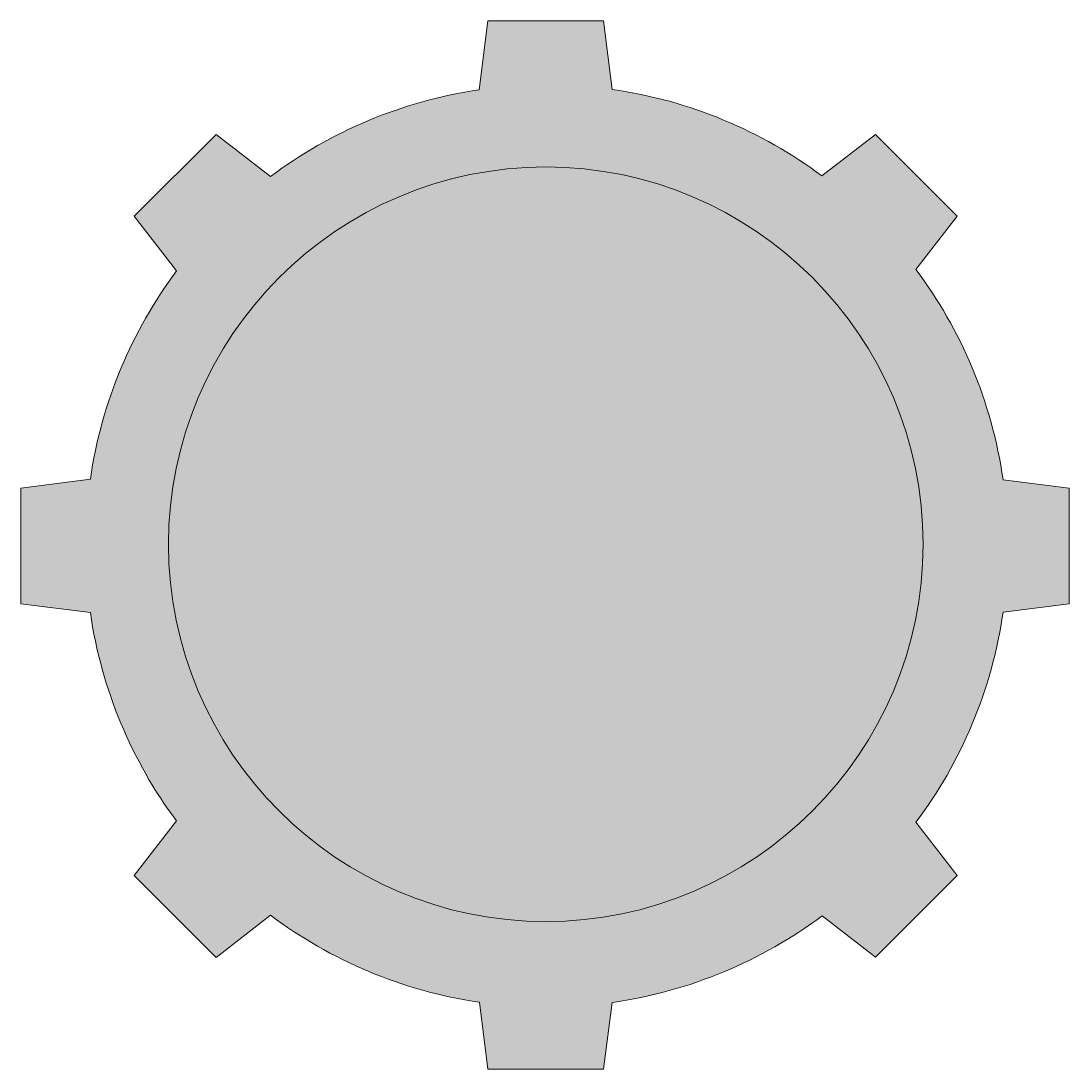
# Model space of a CAD drawing. Header units: inches. Extents: x 19 to 269, y -220 to 30.
import ezdxf

# ---------------------------------------------------------------- set-up
doc = ezdxf.new("R2010")
doc.units = ezdxf.units.IN
doc.header["$MEASUREMENT"] = 0
doc.layers.add('Livello 1', color=7, linetype='Continuous')

msp = doc.modelspace()

# ---------------------------------------------------------------- hatches: boundary and pattern name
at = {"layer": 'Livello 1', "true_color": 0xffffff}
h = msp.add_hatch(color=7, dxfattribs=at)
h.dxf.hatch_style = 2
edge = h.paths.add_edge_path()
edge.add_spline(control_points=[(268.65, -109.32), (268.65, -109.32), (268.65, -81.75), (268.65, -81.75), (268.65, -81.75), (252.92, -79.74), (252.92, -79.74), (250.24, -61.11), (242.89, -43.99), (232.1, -29.6), (232.1, -29.6), (241.94, -16.9), (241.94, -16.9), (241.94, -16.9), (222.46, 2.6), (222.46, 2.6), (222.46, 2.6), (209.7, -7.28), (209.7, -7.28), (195.33, 3.43), (178.25, 10.7), (159.69, 13.34), (159.69, 13.34), (157.62, 29.68), (157.62, 29.68), (157.62, 29.68), (130.04, 29.68), (130.04, 29.68), (130.04, 29.68), (127.97, 13.28), (127.97, 13.28), (109.49, 10.57), (92.5, 3.27), (78.2, -7.43), (78.2, -7.43), (65.19, 2.63), (65.19, 2.63), (65.19, 2.63), (45.69, -16.89), (45.69, -16.89), (45.69, -16.89), (55.78, -29.91), (55.78, -29.91), (45.13, -44.21), (37.87, -61.19), (35.2, -79.65), (35.2, -79.65), (18.65, -81.75), (18.65, -81.75), (18.65, -81.75), (18.65, -109.32), (18.65, -109.32), (18.65, -109.32), (35.2, -111.42), (35.2, -111.42), (37.87, -129.87), (45.11, -146.85), (55.75, -161.15), (55.75, -161.15), (45.67, -174.18), (45.67, -174.18), (45.67, -174.18), (65.18, -193.68), (65.18, -193.68), (65.18, -193.68), (78.16, -183.63), (78.16, -183.63), (92.47, -194.36), (109.49, -201.67), (128.01, -204.38), (128.01, -204.38), (130.04, -220.32), (130.04, -220.32), (130.04, -220.32), (157.62, -220.32), (157.62, -220.32), (157.62, -220.32), (159.64, -204.44), (159.64, -204.44), (178.25, -201.8), (195.36, -194.51), (209.75, -183.78), (209.75, -183.78), (222.47, -193.65), (222.47, -193.65), (222.47, -193.65), (241.97, -174.16), (241.97, -174.16), (241.97, -174.16), (232.12, -161.47), (232.12, -161.47), (242.91, -147.08), (250.25, -129.96), (252.92, -111.33), (252.92, -111.33), (268.65, -109.32), (268.65, -109.32)], knot_values=[0, 0, 0, 0, 1, 1, 1, 2, 2, 2, 3, 3, 3, 4, 4, 4, 5, 5, 5, 6, 6, 6, 7, 7, 7, 8, 8, 8, 9, 9, 9, 10, 10, 10, 11, 11, 11, 12, 12, 12, 13, 13, 13, 14, 14, 14, 15, 15, 15, 16, 16, 16, 17, 17, 17, 18, 18, 18, 19, 19, 19, 20, 20, 20, 21, 21, 21, 22, 22, 22, 23, 23, 23, 24, 24, 24, 25, 25, 25, 26, 26, 26, 27, 27, 27, 28, 28, 28, 29, 29, 29, 30, 30, 30, 31, 31, 31, 32, 32, 32, 32], degree=3, periodic=1)

# ---------------------------------------------------------------- linework, layer by layer
at = {"layer": 'Livello 1', "lineweight": 0}
for points, knots in [([(268.65, -109.32), (268.65, -109.32), (268.65, -81.75), (268.65, -81.75), (268.65, -81.75), (252.92, -79.74), (252.92, -79.74), (250.24, -61.11), (242.89, -43.99), (232.1, -29.6), (232.1, -29.6), (241.94, -16.9), (241.94, -16.9), (241.94, -16.9), (222.46, 2.6), (222.46, 2.6), (222.46, 2.6), (209.7, -7.28), (209.7, -7.28), (195.33, 3.43), (178.25, 10.7), (159.69, 13.34), (159.69, 13.34), (157.62, 29.68), (157.62, 29.68), (157.62, 29.68), (130.04, 29.68), (130.04, 29.68), (130.04, 29.68), (127.97, 13.28), (127.97, 13.28), (109.49, 10.57), (92.5, 3.27), (78.2, -7.43), (78.2, -7.43), (65.19, 2.63), (65.19, 2.63), (65.19, 2.63), (45.69, -16.89), (45.69, -16.89), (45.69, -16.89), (55.78, -29.91), (55.78, -29.91), (45.13, -44.21), (37.87, -61.19), (35.2, -79.65), (35.2, -79.65), (18.65, -81.75), (18.65, -81.75), (18.65, -81.75), (18.65, -109.32), (18.65, -109.32), (18.65, -109.32), (35.2, -111.42), (35.2, -111.42), (37.87, -129.87), (45.11, -146.85), (55.75, -161.15), (55.75, -161.15), (45.67, -174.18), (45.67, -174.18), (45.67, -174.18), (65.18, -193.68), (65.18, -193.68), (65.18, -193.68), (78.16, -183.63), (78.16, -183.63), (92.47, -194.36), (109.49, -201.67), (128.01, -204.38), (128.01, -204.38), (130.04, -220.32), (130.04, -220.32), (130.04, -220.32), (157.62, -220.32), (157.62, -220.32), (157.62, -220.32), (159.64, -204.44), (159.64, -204.44), (178.25, -201.8), (195.36, -194.51), (209.75, -183.78), (209.75, -183.78), (222.47, -193.65), (222.47, -193.65), (222.47, -193.65), (241.97, -174.16), (241.97, -174.16), (241.97, -174.16), (232.12, -161.47), (232.12, -161.47), (242.91, -147.08), (250.25, -129.96), (252.92, -111.33), (252.92, -111.33), (268.65, -109.32), (268.65, -109.32)], [0, 0, 0, 0, 1, 1, 1, 2, 2, 2, 3, 3, 3, 4, 4, 4, 5, 5, 5, 6, 6, 6, 7, 7, 7, 8, 8, 8, 9, 9, 9, 10, 10, 10, 11, 11, 11, 12, 12, 12, 13, 13, 13, 14, 14, 14, 15, 15, 15, 16, 16, 16, 17, 17, 17, 18, 18, 18, 19, 19, 19, 20, 20, 20, 21, 21, 21, 22, 22, 22, 23, 23, 23, 24, 24, 24, 25, 25, 25, 26, 26, 26, 27, 27, 27, 28, 28, 28, 29, 29, 29, 30, 30, 30, 31, 31, 31, 32, 32, 32, 32]), ([(143.83, -5.15), (94.2, -5.15), (53.83, -45.52), (53.83, -95.15), (53.83, -144.77), (94.2, -185.15), (143.83, -185.15), (193.46, -185.15), (233.83, -144.77), (233.83, -95.15), (233.83, -45.52), (193.46, -5.15), (143.83, -5.15)], [0, 0, 0, 0, 1, 1, 1, 2, 2, 2, 3, 3, 3, 4, 4, 4, 4])]:
    msp.add_open_spline(points, degree=3, knots=knots, dxfattribs=at)

doc.saveas('drawing.dxf')
